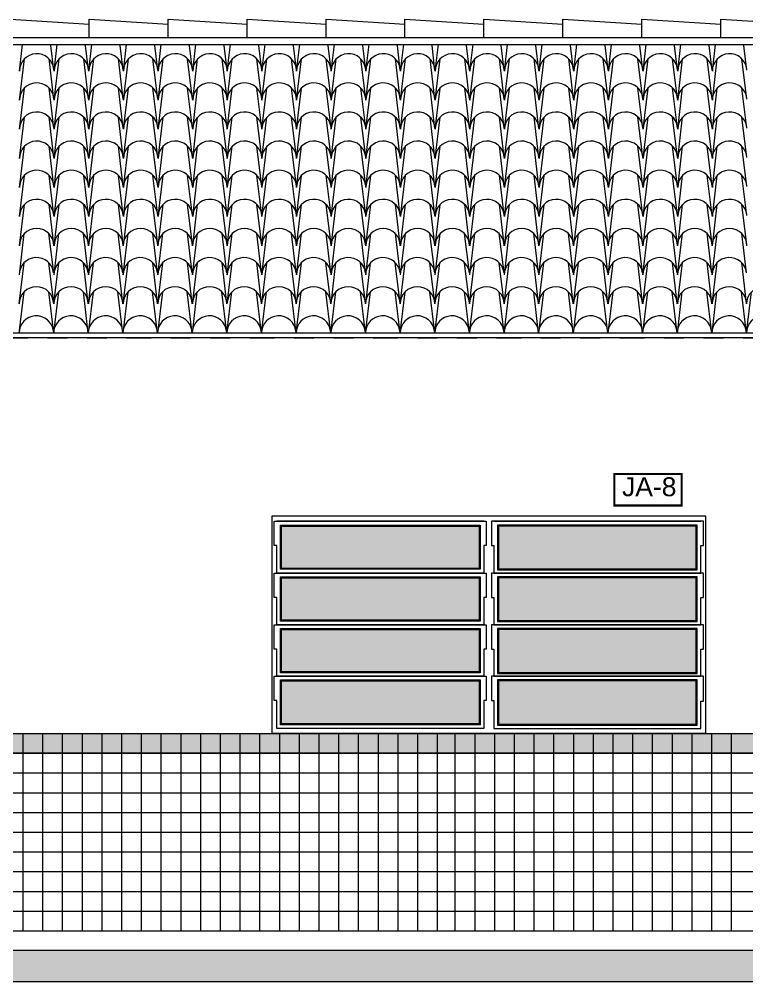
# Model space of a CAD drawing. Extents: x 183 to 373, y 23 to 105.
# Drawn here: x 220.307 to 223.994, y 56.922 to 61.8 of the extents above; entities that cross this region are included whole.
import ezdxf

# ---------------------------------------------------------------- set-up
doc = ezdxf.new("R2010")
doc.units = 0
doc.header["$LTSCALE"] = 0.005
doc.linetypes.add('C5', pattern=[60, 50, -5, 0, -5])
doc.linetypes.add('TRAÇO-2PTOS_P', pattern=[0.625, 0.25, -0.125, 0, -0.125, 0, -0.125])
for name, color, linetype in [('01', 1, 'CONTINUOUS'), ('0_HATCH', 1, 'CONTINUOUS'), ('252', 252, 'CONTINUOUS'), ('A-01', 1, 'CONTINUOUS'), ('A-CHAO_FACHADA', 8, 'CONTINUOUS'), ('A-COTAS', 1, 'CONTINUOUS'), ('A-HACH', 1, 'CONTINUOUS'), ('ARQ-EXO-1_100', 251, 'C5'), ('ARQ-SMB-1_100', 1, 'CONTINUOUS'), ('ARQ-TXT-1_075', 2, 'CONTINUOUS'), ('BL-AR-TELHA 2', 2, 'CONTINUOUS'), ('TELHA', 3, 'CONTINUOUS')]:
    doc.layers.add(name, color=color, linetype=linetype)
doc.styles.add('ESC-50-A20', font='arial.ttf', dxfattribs={"height": 0.1})

msp = doc.modelspace()

# ---------------------------------------------------------------- hatches: boundary and pattern name
at = {"layer": '0_HATCH'}
msp.add_hatch(color=160, dxfattribs=at).paths.add_polyline_path([(265.7723, 58.0804), (208.5873, 58.0804), (208.5873, 58.1804), (265.7723, 58.1804)])
at = {"layer": 'A-COTAS'}
h = msp.add_hatch(color=256, dxfattribs=at)
h.set_gradient(color1=(91, 91, 91), one_color=1, tint=1, name='INVHEMISPHERICAL')
h.paths.add_polyline_path([(221.6367, 59.2318), (221.6367, 59.0173), (222.6379, 59.0173), (222.6379, 59.2318)])
h.paths.add_polyline_path([(221.6367, 58.9693), (221.6367, 58.7548), (222.6379, 58.7548), (222.6379, 58.9693)])
h.paths.add_polyline_path([(221.6367, 58.7068), (221.6367, 58.4923), (222.6379, 58.4923), (222.6379, 58.7068)])
h.paths.add_polyline_path([(221.6367, 58.4468), (221.6367, 58.2298), (222.6379, 58.2298), (222.6379, 58.4468)])
h.paths.add_polyline_path([(223.7379, 59.015), (223.7379, 59.2318), (222.7367, 59.2318), (222.7367, 59.015)])
h.paths.add_polyline_path([(223.7379, 58.7525), (223.7379, 58.9693), (222.7367, 58.9693), (222.7367, 58.7525)])
h.paths.add_polyline_path([(223.7379, 58.49), (223.7379, 58.7068), (222.7367, 58.7068), (222.7367, 58.49)])
h.paths.add_polyline_path([(222.7367, 58.4468), (222.7367, 58.2275), (223.7379, 58.2275), (223.7379, 58.4468)])
at = {"layer": 'A-HACH'}
msp.add_hatch(color=254, dxfattribs=at).paths.add_polyline_path([(206.7463, 57.0804), (206.7463, 56.9223), (267.1707, 56.9223), (267.1707, 57.0804)])

# ---------------------------------------------------------------- linework, layer by layer
at = {"layer": '01', "color": 251}
msp.add_line((208.5873, 58.0804, -6.6453), (265.7723, 58.0804, -6.6453), dxfattribs=at)
at = {"layer": '252'}
for p, q in [((220.3273, 57.1804, 3.3226), (220.3273, 58.1804, 3.3226)), ((220.4273, 57.1804, 3.3226), (220.4273, 58.1804, 3.3226)), ((220.4273, 57.1804, 3.3226), (220.4273, 58.1804, 3.3226)), ((220.5273, 57.1804, 3.3226), (220.5273, 58.1804, 3.3226)), ((220.6273, 57.1804, 3.3226), (220.6273, 58.1804, 3.3226)), ((220.7273, 57.1804, 3.3226), (220.7273, 58.1804, 3.3226)), ((220.8273, 57.1804, 3.3226), (220.8273, 58.1804, 3.3226)), ((220.9273, 57.1804, 3.3226), (220.9273, 58.1804, 3.3226)), ((221.0273, 57.1804, 3.3226), (221.0273, 58.1804, 3.3226)), ((221.1273, 57.1804, 3.3226), (221.1273, 58.1804, 3.3226)), ((221.2273, 57.1804, 3.3226), (221.2273, 58.1804, 3.3226)), ((221.3273, 57.1804, 3.3226), (221.3273, 58.1804, 3.3226)), ((221.4273, 57.1804, 3.3226), (221.4273, 58.1804, 3.3226)), ((221.5273, 57.1804, 3.3226), (221.5273, 58.1804, 3.3226)), ((221.6273, 57.1804, 3.3226), (221.6273, 58.1804, 3.3226)), ((221.7273, 57.1804, 3.3226), (221.7273, 58.1804, 3.3226)), ((221.8273, 57.1804, 3.3226), (221.8273, 58.1804, 3.3226)), ((221.9273, 57.1804, 3.3226), (221.9273, 58.1804, 3.3226)), ((222.0273, 57.1804, 3.3226), (222.0273, 58.1804, 3.3226)), ((222.0273, 57.1804, 3.3226), (222.0273, 58.1804, 3.3226)), ((222.1273, 57.1804, 3.3226), (222.1273, 58.1804, 3.3226)), ((222.2273, 57.1804, 3.3226), (222.2273, 58.1804, 3.3226)), ((222.3273, 57.1804, 3.3226), (222.3273, 58.1804, 3.3226)), ((222.3273, 57.1804, 3.3226), (222.3273, 58.1804, 3.3226)), ((222.4273, 57.1804, 3.3226), (222.4273, 58.1804, 3.3226)), ((222.5173, 57.1804, 6.6453), (222.5173, 58.1804, 6.6453)), ((222.6173, 57.1804, 6.6453), (222.6173, 58.1804, 6.6453)), ((222.7173, 57.1804, 6.6453), (222.7173, 58.1804, 6.6453)), ((222.8173, 57.1804, 6.6453), (222.8173, 58.1804, 6.6453)), ((222.9173, 57.1804, 6.6453), (222.9173, 58.1804, 6.6453)), ((223.0173, 57.1804, 6.6453), (223.0173, 58.1804, 6.6453)), ((223.1173, 57.1804, 6.6453), (223.1173, 58.1804, 6.6453)), ((223.2173, 57.1804, 6.6453), (223.2173, 58.1804, 6.6453)), ((223.3173, 57.1804, 6.6453), (223.3173, 58.1804, 6.6453)), ((223.4173, 57.1804, 6.6453), (223.4173, 58.1804, 6.6453)), ((223.5173, 57.1804, 6.6453), (223.5173, 58.1804, 6.6453)), ((223.6173, 57.1804, 6.6453), (223.6173, 58.1804, 6.6453)), ((223.7173, 57.1804, 6.6453), (223.7173, 58.1804, 6.6453)), ((223.8173, 57.1804, 6.6453), (223.8173, 58.1804, 6.6453)), ((223.9173, 57.1804, 6.6453), (223.9173, 58.1804, 6.6453)), ((208.5873, 57.9804, 3.3226), (265.7723, 57.9804, -3.3226)), ((208.5873, 57.8804, 3.3226), (265.7723, 57.8804, -3.3226)), ((208.5873, 57.7804, 3.3226), (265.7723, 57.7804, -3.3226)), ((208.5873, 57.6804, 3.3226), (265.7723, 57.6804, -3.3226)), ((208.5873, 57.5804, 3.3226), (265.7723, 57.5804, -3.3226)), ((208.5873, 57.4804, 3.3226), (265.7723, 57.4804, -3.3226)), ((208.5873, 57.3804, 3.3226), (265.7723, 57.3804, -3.3226)), ((208.5873, 57.2804, 3.3226), (265.7723, 57.2804, -3.3226))]:
    msp.add_line(p, q, dxfattribs=at)
at = {"layer": '252', "linetype": 'Continuous', "elevation": 3.3226}
msp.add_lwpolyline([(265.7723, 58.0804), (208.5873, 58.0804), (208.5873, 58.1804), (265.7723, 58.1804)], close=True, dxfattribs=at)
at = {"layer": 'A-01', "color": 3}
for p, q in [((220.2623, 61.7999), (220.6623, 61.7753)), ((220.6623, 61.7078), (220.6623, 61.7999)), ((220.6623, 61.7999), (221.0622, 61.7753)), ((221.0622, 61.7999), (221.4622, 61.7753)), ((221.0622, 61.7078), (221.0622, 61.7999)), ((221.4622, 61.7078), (221.4622, 61.7999)), ((221.4622, 61.7999), (221.8622, 61.7753)), ((221.8622, 61.7078), (221.8622, 61.7999)), ((221.8622, 61.7999), (222.2622, 61.7753)), ((222.2622, 61.7078), (222.2622, 61.7999)), ((222.2622, 61.7999), (222.6622, 61.7753)), ((222.6622, 61.7999), (223.0622, 61.7753)), ((222.6622, 61.7078), (222.6622, 61.7999)), ((223.0622, 61.7078), (223.0622, 61.7999)), ((223.0622, 61.7999), (223.4622, 61.7753)), ((223.4622, 61.7078), (223.4622, 61.7999)), ((223.4622, 61.7999), (223.8622, 61.7753)), ((223.8622, 61.7078), (223.8622, 61.7999)), ((223.8622, 61.7999), (224.2622, 61.7753)), ((212.5123, 61.7078), (261.8473, 61.7078)), ((212.5123, 61.6717), (261.8473, 61.6717))]:
    msp.add_line(p, q, dxfattribs=at)
at = {"layer": 'A-01', "color": 5}
msp.add_line((207.9873, 57.1804), (266.3723, 57.1804), dxfattribs=at)
at = {"layer": 'A-01', "color": 8}
msp.add_line((267.1707, 56.9223), (206.7463, 56.9223), dxfattribs=at)
at = {"layer": 'A-CHAO_FACHADA', "color": 6}
msp.add_line((267.1707, 57.0804), (206.7463, 57.0804), dxfattribs=at)
at = {"layer": 'A-COTAS'}
for p, q in [((223.7873, 59.2812), (221.5873, 59.2812)), ((221.5873, 59.2812), (221.5873, 58.1812)), ((223.7873, 58.1812), (223.7873, 59.2812)), ((221.6, 59.2558), (222.6746, 59.2558)), ((221.6, 59.1323), (221.6, 59.2558)), ((222.6619, 59.2558), (221.6127, 59.2558)), ((221.6317, 59.2368), (222.6429, 59.2368)), ((221.6317, 59.0123), (221.6317, 59.2368)), ((221.6367, 59.2318), (222.6379, 59.2318)), ((221.6367, 59.0173), (221.6367, 59.2318)), ((222.6379, 59.2318), (222.6379, 59.0173)), ((222.6429, 59.2368), (222.6429, 59.0123)), ((222.6746, 59.2558), (222.6746, 59.1323)), ((223.7746, 59.2558), (222.7, 59.2558)), ((222.7, 59.2558), (222.7, 59.1323)), ((222.7127, 59.2558), (223.7619, 59.2558)), ((223.7429, 59.2368), (222.7317, 59.2368)), ((222.7317, 59.2368), (222.7317, 59.01)), ((223.7379, 59.2318), (222.7367, 59.2318)), ((222.7367, 59.2318), (222.7367, 59.015)), ((223.7379, 59.015), (223.7379, 59.2318)), ((223.7429, 59.01), (223.7429, 59.2368)), ((223.7746, 59.1325), (223.7746, 59.2558)), ((221.6127, 59.1323), (221.6, 59.1323)), ((221.6127, 58.9933), (221.6127, 59.1323)), ((222.6746, 59.1323), (222.6619, 59.1323)), ((222.6619, 59.1323), (222.6619, 58.9933)), ((222.7, 59.1323), (222.7127, 59.1323)), ((222.7127, 59.1323), (222.7127, 58.9933)), ((223.7619, 58.9933), (223.7619, 59.1325)), ((223.7619, 59.1325), (223.7746, 59.1325)), ((221.6, 58.9933), (222.6746, 58.9933)), ((221.6, 58.8698), (221.6, 58.9933)), ((222.6619, 58.9933), (221.6127, 58.9933)), ((222.6619, 58.9933), (221.6127, 58.9933)), ((222.6429, 59.0123), (221.6317, 59.0123)), ((221.6317, 58.9743), (222.6429, 58.9743)), ((221.6317, 58.7498), (221.6317, 58.9743)), ((222.6379, 59.0173), (221.6367, 59.0173)), ((222.6429, 58.9743), (222.6429, 58.7498)), ((222.6746, 58.9933), (222.6746, 58.8698)), ((223.7746, 58.9933), (222.7, 58.9933)), ((222.7, 58.9933), (222.7, 58.8698)), ((222.7127, 58.9933), (223.7619, 58.9933)), ((222.7127, 58.9933), (223.7619, 58.9933)), ((222.7317, 59.01), (223.7429, 59.01)), ((223.7429, 58.9743), (222.7317, 58.9743)), ((222.7317, 58.9743), (222.7317, 58.7475)), ((222.7367, 59.015), (223.7379, 59.015)), ((223.7429, 58.7475), (223.7429, 58.9743)), ((223.7746, 58.87), (223.7746, 58.9933)), ((221.6367, 58.9693), (222.6379, 58.9693)), ((221.6367, 58.7548), (221.6367, 58.9693)), ((222.6379, 58.9693), (222.6379, 58.7548)), ((223.7379, 58.9693), (222.7367, 58.9693)), ((222.7367, 58.9693), (222.7367, 58.7525)), ((223.7379, 58.7525), (223.7379, 58.9693)), ((221.6127, 58.8698), (221.6, 58.8698)), ((221.6127, 58.7308), (221.6127, 58.8698)), ((222.6746, 58.8698), (222.6619, 58.8698)), ((222.6619, 58.8698), (222.6619, 58.7308)), ((222.7, 58.8698), (222.7127, 58.8698)), ((222.7127, 58.8698), (222.7127, 58.7308)), ((223.7619, 58.7308), (223.7619, 58.87)), ((223.7619, 58.87), (223.7746, 58.87)), ((221.6, 58.7308), (222.6746, 58.7308)), ((221.6, 58.6073), (221.6, 58.7308)), ((222.6619, 58.7308), (221.6127, 58.7308)), ((222.6619, 58.7308), (221.6127, 58.7308)), ((222.6429, 58.7498), (221.6317, 58.7498)), ((222.6379, 58.7548), (221.6367, 58.7548)), ((222.6746, 58.7308), (222.6746, 58.6073)), ((223.7746, 58.7308), (222.7, 58.7308)), ((222.7, 58.7308), (222.7, 58.6073)), ((222.7127, 58.7308), (223.7619, 58.7308)), ((222.7127, 58.7308), (223.7619, 58.7308)), ((222.7317, 58.7475), (223.7429, 58.7475)), ((222.7367, 58.7525), (223.7379, 58.7525)), ((223.7746, 58.6075), (223.7746, 58.7308)), ((221.6317, 58.7118), (222.6429, 58.7118)), ((221.6317, 58.4873), (221.6317, 58.7118)), ((221.6367, 58.7068), (222.6379, 58.7068)), ((221.6367, 58.4923), (221.6367, 58.7068)), ((222.6379, 58.7068), (222.6379, 58.4923)), ((222.6429, 58.7118), (222.6429, 58.4873)), ((223.7429, 58.7118), (222.7317, 58.7118)), ((222.7317, 58.7118), (222.7317, 58.485)), ((223.7379, 58.7068), (222.7367, 58.7068)), ((222.7367, 58.7068), (222.7367, 58.49)), ((223.7379, 58.49), (223.7379, 58.7068)), ((223.7429, 58.485), (223.7429, 58.7118)), ((221.6127, 58.6073), (221.6, 58.6073)), ((221.6127, 58.4708), (221.6127, 58.6073)), ((222.6746, 58.6073), (222.6619, 58.6073)), ((222.6619, 58.6073), (222.6619, 58.4708)), ((222.7, 58.6073), (222.7127, 58.6073)), ((222.7127, 58.6073), (222.7127, 58.4708)), ((223.7619, 58.4708), (223.7619, 58.6075)), ((223.7619, 58.6075), (223.7746, 58.6075)), ((222.6429, 58.4873), (221.6317, 58.4873)), ((222.6379, 58.4923), (221.6367, 58.4923)), ((222.7317, 58.485), (223.7429, 58.485)), ((222.7367, 58.49), (223.7379, 58.49)), ((221.6, 58.4708), (222.6746, 58.4708)), ((221.6, 58.3473), (221.6, 58.4708)), ((222.6619, 58.4708), (221.6127, 58.4708)), ((222.6619, 58.4708), (221.6127, 58.4708)), ((221.6317, 58.4518), (222.6429, 58.4518)), ((221.6317, 58.2248), (221.6317, 58.4518)), ((221.6367, 58.4468), (222.6379, 58.4468)), ((221.6367, 58.2298), (221.6367, 58.4468)), ((222.6379, 58.4468), (222.6379, 58.2298)), ((222.6429, 58.4518), (222.6429, 58.2248)), ((222.6746, 58.4708), (222.6746, 58.3473)), ((223.7746, 58.4708), (222.7, 58.4708)), ((222.7, 58.4708), (222.7, 58.3473)), ((222.7127, 58.4708), (223.7619, 58.4708)), ((222.7127, 58.4708), (223.7619, 58.4708)), ((223.7429, 58.4518), (222.7317, 58.4518)), ((222.7317, 58.4518), (222.7317, 58.2225)), ((223.7379, 58.4468), (222.7367, 58.4468)), ((222.7367, 58.4468), (222.7367, 58.2275)), ((223.7379, 58.2275), (223.7379, 58.4468)), ((223.7429, 58.2225), (223.7429, 58.4518)), ((223.7746, 58.345), (223.7746, 58.4708)), ((221.6127, 58.3473), (221.6, 58.3473)), ((221.6127, 58.2058), (221.6127, 58.3473)), ((222.6746, 58.3473), (222.6619, 58.3473)), ((222.6619, 58.3473), (222.6619, 58.2058)), ((222.7, 58.3473), (222.7127, 58.3473)), ((222.7127, 58.3473), (222.7127, 58.2058)), ((223.7619, 58.2058), (223.7619, 58.345)), ((223.7619, 58.345), (223.7746, 58.345)), ((222.6619, 58.2058), (221.6127, 58.2058)), ((222.6429, 58.2248), (221.6317, 58.2248)), ((222.6379, 58.2298), (221.6367, 58.2298)), ((222.7127, 58.2058), (223.7619, 58.2058)), ((222.7317, 58.2225), (223.7429, 58.2225)), ((222.7367, 58.2275), (223.7379, 58.2275)), ((223.7873, 58.1812), (221.5873, 58.1812))]:
    msp.add_line(p, q, dxfattribs=at)
at = {"layer": 'ARQ-EXO-1_100', "color": 252, "linetype": 'TRAÇO-2PTOS_P', "ltscale": 100}
for p, q in [((205.8509, 60.1854), (267.1957, 60.1854)), ((205.8509, 57.1804), (267.1957, 57.1804))]:
    msp.add_line(p, q, dxfattribs=at)
at = {"layer": 'ARQ-SMB-1_100', "color": 252, "ltscale": 10, "const_width": 0.0107}
msp.add_lwpolyline([(223.3236, 59.3357), (223.6646, 59.3357), (223.6646, 59.4957), (223.3236, 59.4957)], close=True, dxfattribs=at)
at = {"layer": 'BL-AR-TELHA 2'}
for p, q in [((220.3086, 61.5376), (220.3247, 61.6717)), ((220.483, 61.5423), (220.4681, 61.6661)), ((220.4841, 61.5376), (220.5003, 61.6717)), ((220.6586, 61.5423), (220.6437, 61.6661)), ((220.6597, 61.5376), (220.6759, 61.6717)), ((220.8341, 61.5423), (220.8192, 61.6661)), ((220.8353, 61.5376), (220.8514, 61.6717)), ((221.0097, 61.5423), (220.9948, 61.6661)), ((221.0109, 61.5376), (221.027, 61.6717)), ((221.1853, 61.5423), (221.1704, 61.6661)), ((221.1864, 61.5376), (221.2026, 61.6717)), ((221.3609, 61.5423), (221.3459, 61.6661)), ((221.362, 61.5376), (221.3781, 61.6717)), ((221.5364, 61.5423), (221.5215, 61.6661)), ((221.5376, 61.5376), (221.5537, 61.6717)), ((221.712, 61.5423), (221.6971, 61.6661)), ((221.7131, 61.5376), (221.7293, 61.6717)), ((221.8876, 61.5423), (221.8727, 61.6661)), ((221.8887, 61.5376), (221.9048, 61.6717)), ((222.0631, 61.5423), (222.0482, 61.6661)), ((222.0643, 61.5376), (222.0804, 61.6717)), ((222.2387, 61.5423), (222.2238, 61.6661)), ((222.2398, 61.5376), (222.256, 61.6717)), ((222.4143, 61.5423), (222.3994, 61.6661)), ((222.4154, 61.5376), (222.4316, 61.6717)), ((222.5898, 61.5423), (222.5749, 61.6661)), ((222.591, 61.5376), (222.6071, 61.6717)), ((222.7654, 61.5423), (222.7505, 61.6661)), ((222.7665, 61.5376), (222.7827, 61.6717)), ((222.941, 61.5423), (222.9261, 61.6661)), ((222.9421, 61.5376), (222.9583, 61.6717)), ((223.1165, 61.5423), (223.1016, 61.6661)), ((223.1177, 61.5376), (223.1338, 61.6717)), ((223.2921, 61.5423), (223.2772, 61.6661)), ((223.2933, 61.5376), (223.3094, 61.6717)), ((223.4677, 61.5423), (223.4528, 61.6661)), ((223.4688, 61.5376), (223.485, 61.6717)), ((223.6433, 61.5423), (223.6284, 61.6661)), ((223.6444, 61.5376), (223.6605, 61.6717)), ((223.8188, 61.5423), (223.8039, 61.6661)), ((223.82, 61.5376), (223.8361, 61.6717)), ((223.9944, 61.5423), (223.9795, 61.6661)), ((220.3086, 61.39), (220.3337, 61.599)), ((220.483, 61.3948), (220.4584, 61.599)), ((220.4841, 61.39), (220.5093, 61.599)), ((220.6586, 61.3948), (220.634, 61.599)), ((220.6597, 61.39), (220.6849, 61.599)), ((220.8341, 61.3948), (220.8096, 61.599)), ((220.8353, 61.39), (220.8604, 61.599)), ((221.0097, 61.3948), (220.9851, 61.599)), ((221.0109, 61.39), (221.036, 61.599)), ((221.1853, 61.3948), (221.1607, 61.599)), ((221.1864, 61.39), (221.2116, 61.599)), ((221.3609, 61.3948), (221.3363, 61.599)), ((221.362, 61.39), (221.3871, 61.599)), ((221.5364, 61.3948), (221.5118, 61.599)), ((221.5376, 61.39), (221.5627, 61.599)), ((221.712, 61.3948), (221.6874, 61.599)), ((221.7131, 61.39), (221.7383, 61.599)), ((221.8876, 61.3948), (221.863, 61.599)), ((221.8887, 61.39), (221.9139, 61.599)), ((222.0631, 61.3948), (222.0385, 61.599)), ((222.0643, 61.39), (222.0894, 61.599)), ((222.2387, 61.3948), (222.2141, 61.599)), ((222.2398, 61.39), (222.265, 61.599)), ((222.4143, 61.3948), (222.3897, 61.599)), ((222.4154, 61.39), (222.4406, 61.599)), ((222.5898, 61.3948), (222.5653, 61.599)), ((222.591, 61.39), (222.6161, 61.599)), ((222.7654, 61.3948), (222.7408, 61.599)), ((222.7665, 61.39), (222.7917, 61.599)), ((222.941, 61.3948), (222.9164, 61.599)), ((222.9421, 61.39), (222.9673, 61.599)), ((223.1165, 61.3948), (223.092, 61.599)), ((223.1177, 61.39), (223.1428, 61.599)), ((223.2921, 61.3948), (223.2675, 61.599)), ((223.2933, 61.39), (223.3184, 61.599)), ((223.4677, 61.3948), (223.4431, 61.599)), ((223.4688, 61.39), (223.494, 61.599)), ((223.6433, 61.3948), (223.6187, 61.599)), ((223.6444, 61.39), (223.6695, 61.599)), ((223.8188, 61.3948), (223.7942, 61.599)), ((223.82, 61.39), (223.8451, 61.599)), ((223.9944, 61.3948), (223.9698, 61.599)), ((220.3086, 61.2425), (220.3337, 61.4514)), ((220.483, 61.2472), (220.4584, 61.4514)), ((220.4841, 61.2425), (220.5093, 61.4514)), ((220.6586, 61.2472), (220.634, 61.4514)), ((220.6597, 61.2425), (220.6849, 61.4514)), ((220.8341, 61.2472), (220.8096, 61.4514)), ((220.8353, 61.2425), (220.8604, 61.4514)), ((221.0097, 61.2472), (220.9851, 61.4514)), ((221.0109, 61.2425), (221.036, 61.4514)), ((221.1853, 61.2472), (221.1607, 61.4514)), ((221.1864, 61.2425), (221.2116, 61.4514)), ((221.3609, 61.2472), (221.3363, 61.4514)), ((221.362, 61.2425), (221.3871, 61.4514)), ((221.5364, 61.2472), (221.5118, 61.4514)), ((221.5376, 61.2425), (221.5627, 61.4514)), ((221.712, 61.2472), (221.6874, 61.4514)), ((221.7131, 61.2425), (221.7383, 61.4514)), ((221.8876, 61.2472), (221.863, 61.4514)), ((221.8887, 61.2425), (221.9139, 61.4514)), ((222.0631, 61.2472), (222.0385, 61.4514)), ((222.0643, 61.2425), (222.0894, 61.4514)), ((222.2387, 61.2472), (222.2141, 61.4514)), ((222.2398, 61.2425), (222.265, 61.4514)), ((222.4143, 61.2472), (222.3897, 61.4514)), ((222.4154, 61.2425), (222.4406, 61.4514)), ((222.5898, 61.2472), (222.5653, 61.4514)), ((222.591, 61.2425), (222.6161, 61.4514)), ((222.7654, 61.2472), (222.7408, 61.4514)), ((222.7665, 61.2425), (222.7917, 61.4514)), ((222.941, 61.2472), (222.9164, 61.4514)), ((222.9421, 61.2425), (222.9673, 61.4514)), ((223.1165, 61.2472), (223.092, 61.4514)), ((223.1177, 61.2425), (223.1428, 61.4514)), ((223.2921, 61.2472), (223.2675, 61.4514)), ((223.2933, 61.2425), (223.3184, 61.4514)), ((223.4677, 61.2472), (223.4431, 61.4514)), ((223.4688, 61.2425), (223.494, 61.4514)), ((223.6433, 61.2472), (223.6187, 61.4514)), ((223.6444, 61.2425), (223.6695, 61.4514)), ((223.8188, 61.2472), (223.7942, 61.4514)), ((223.82, 61.2425), (223.8451, 61.4514)), ((223.9944, 61.2472), (223.9698, 61.4514)), ((220.3086, 61.0949), (220.3337, 61.3039)), ((220.483, 61.0997), (220.4584, 61.3039)), ((220.4841, 61.0949), (220.5093, 61.3039)), ((220.6586, 61.0997), (220.634, 61.3039)), ((220.6597, 61.0949), (220.6849, 61.3039)), ((220.8341, 61.0997), (220.8096, 61.3039)), ((220.8353, 61.0949), (220.8604, 61.3039)), ((221.0097, 61.0997), (220.9851, 61.3039)), ((221.0109, 61.0949), (221.036, 61.3039)), ((221.1853, 61.0997), (221.1607, 61.3039)), ((221.1864, 61.0949), (221.2116, 61.3039)), ((221.3609, 61.0997), (221.3363, 61.3039)), ((221.362, 61.0949), (221.3871, 61.3039)), ((221.5364, 61.0997), (221.5118, 61.3039)), ((221.5376, 61.0949), (221.5627, 61.3039)), ((221.712, 61.0997), (221.6874, 61.3039)), ((221.7131, 61.0949), (221.7383, 61.3039)), ((221.8876, 61.0997), (221.863, 61.3039)), ((221.8887, 61.0949), (221.9139, 61.3039)), ((222.0631, 61.0997), (222.0385, 61.3039)), ((222.0643, 61.0949), (222.0894, 61.3039)), ((222.2387, 61.0997), (222.2141, 61.3039)), ((222.2398, 61.0949), (222.265, 61.3039)), ((222.4143, 61.0997), (222.3897, 61.3039)), ((222.4154, 61.0949), (222.4406, 61.3039)), ((222.5898, 61.0997), (222.5653, 61.3039)), ((222.591, 61.0949), (222.6161, 61.3039)), ((222.7654, 61.0997), (222.7408, 61.3039)), ((222.7665, 61.0949), (222.7917, 61.3039)), ((222.941, 61.0997), (222.9164, 61.3039)), ((222.9421, 61.0949), (222.9673, 61.3039)), ((223.1165, 61.0997), (223.092, 61.3039)), ((223.1177, 61.0949), (223.1428, 61.3039)), ((223.2921, 61.0997), (223.2675, 61.3039)), ((223.2933, 61.0949), (223.3184, 61.3039)), ((223.4677, 61.0997), (223.4431, 61.3039)), ((223.4688, 61.0949), (223.494, 61.3039)), ((223.6433, 61.0997), (223.6187, 61.3039)), ((223.6444, 61.0949), (223.6695, 61.3039)), ((223.8188, 61.0997), (223.7942, 61.3039)), ((223.82, 61.0949), (223.8451, 61.3039)), ((223.9944, 61.0997), (223.9698, 61.3039)), ((220.3086, 60.9474), (220.3337, 61.1563)), ((220.483, 60.9521), (220.4584, 61.1563)), ((220.4841, 60.9474), (220.5093, 61.1563)), ((220.6586, 60.9521), (220.634, 61.1563)), ((220.6597, 60.9474), (220.6849, 61.1563)), ((220.8341, 60.9521), (220.8096, 61.1563)), ((220.8353, 60.9474), (220.8604, 61.1563)), ((221.0097, 60.9521), (220.9851, 61.1563)), ((221.0109, 60.9474), (221.036, 61.1563)), ((221.1853, 60.9521), (221.1607, 61.1563)), ((221.1864, 60.9474), (221.2116, 61.1563)), ((221.3609, 60.9521), (221.3363, 61.1563)), ((221.362, 60.9474), (221.3871, 61.1563)), ((221.5364, 60.9521), (221.5118, 61.1563)), ((221.5376, 60.9474), (221.5627, 61.1563)), ((221.712, 60.9521), (221.6874, 61.1563)), ((221.7131, 60.9474), (221.7383, 61.1563)), ((221.8876, 60.9521), (221.863, 61.1563)), ((221.8887, 60.9474), (221.9139, 61.1563)), ((222.0631, 60.9521), (222.0385, 61.1563)), ((222.0643, 60.9474), (222.0894, 61.1563)), ((222.2387, 60.9521), (222.2141, 61.1563)), ((222.2398, 60.9474), (222.265, 61.1563)), ((222.4143, 60.9521), (222.3897, 61.1563)), ((222.4154, 60.9474), (222.4406, 61.1563)), ((222.5898, 60.9521), (222.5653, 61.1563)), ((222.591, 60.9474), (222.6161, 61.1563)), ((222.7654, 60.9521), (222.7408, 61.1563)), ((222.7665, 60.9474), (222.7917, 61.1563)), ((222.941, 60.9521), (222.9164, 61.1563)), ((222.9421, 60.9474), (222.9673, 61.1563)), ((223.1165, 60.9521), (223.092, 61.1563)), ((223.1177, 60.9474), (223.1428, 61.1563)), ((223.2921, 60.9521), (223.2675, 61.1563)), ((223.2933, 60.9474), (223.3184, 61.1563)), ((223.4677, 60.9521), (223.4431, 61.1563)), ((223.4688, 60.9474), (223.494, 61.1563)), ((223.6433, 60.9521), (223.6187, 61.1563)), ((223.6444, 60.9474), (223.6695, 61.1563)), ((223.8188, 60.9521), (223.7942, 61.1563)), ((223.82, 60.9474), (223.8451, 61.1563)), ((223.9944, 60.9521), (223.9698, 61.1563)), ((220.3086, 60.7998), (220.3337, 61.0088)), ((220.483, 60.8046), (220.4584, 61.0088)), ((220.4841, 60.7998), (220.5093, 61.0088)), ((220.6586, 60.8046), (220.634, 61.0088)), ((220.6597, 60.7998), (220.6849, 61.0088)), ((220.8341, 60.8046), (220.8096, 61.0088)), ((220.8353, 60.7998), (220.8604, 61.0088)), ((221.0097, 60.8046), (220.9851, 61.0088)), ((221.0109, 60.7998), (221.036, 61.0088)), ((221.1853, 60.8046), (221.1607, 61.0088)), ((221.1864, 60.7998), (221.2116, 61.0088)), ((221.3609, 60.8046), (221.3363, 61.0088)), ((221.362, 60.7998), (221.3871, 61.0088)), ((221.5364, 60.8046), (221.5118, 61.0088)), ((221.5376, 60.7998), (221.5627, 61.0088)), ((221.712, 60.8046), (221.6874, 61.0088)), ((221.7131, 60.7998), (221.7383, 61.0088)), ((221.8876, 60.8046), (221.863, 61.0088)), ((221.8887, 60.7998), (221.9139, 61.0088)), ((222.0631, 60.8046), (222.0385, 61.0088)), ((222.0643, 60.7998), (222.0894, 61.0088)), ((222.2387, 60.8046), (222.2141, 61.0088)), ((222.2398, 60.7998), (222.265, 61.0088)), ((222.4143, 60.8046), (222.3897, 61.0088)), ((222.4154, 60.7998), (222.4406, 61.0088)), ((222.5898, 60.8046), (222.5653, 61.0088)), ((222.591, 60.7998), (222.6161, 61.0088)), ((222.7654, 60.8046), (222.7408, 61.0088)), ((222.7665, 60.7998), (222.7917, 61.0088)), ((222.941, 60.8046), (222.9164, 61.0088)), ((222.9421, 60.7998), (222.9673, 61.0088)), ((223.1165, 60.8046), (223.092, 61.0088)), ((223.1177, 60.7998), (223.1428, 61.0088)), ((223.2921, 60.8046), (223.2675, 61.0088)), ((223.2933, 60.7998), (223.3184, 61.0088)), ((223.4677, 60.8046), (223.4431, 61.0088)), ((223.4688, 60.7998), (223.494, 61.0088)), ((223.6433, 60.8046), (223.6187, 61.0088)), ((223.6444, 60.7998), (223.6695, 61.0088)), ((223.8188, 60.8046), (223.7942, 61.0088)), ((223.82, 60.7998), (223.8451, 61.0088)), ((223.9944, 60.8046), (223.9698, 61.0088)), ((220.3086, 60.6523), (220.3337, 60.8612)), ((220.483, 60.657), (220.4584, 60.8612)), ((220.4841, 60.6523), (220.5093, 60.8612)), ((220.6586, 60.657), (220.634, 60.8612)), ((220.6597, 60.6523), (220.6849, 60.8612)), ((220.8341, 60.657), (220.8096, 60.8612)), ((220.8353, 60.6523), (220.8604, 60.8612)), ((221.0097, 60.657), (220.9851, 60.8612)), ((221.0109, 60.6523), (221.036, 60.8612)), ((221.1853, 60.657), (221.1607, 60.8612)), ((221.1864, 60.6523), (221.2116, 60.8612)), ((221.3609, 60.657), (221.3363, 60.8612)), ((221.362, 60.6523), (221.3871, 60.8612)), ((221.5364, 60.657), (221.5118, 60.8612)), ((221.5376, 60.6523), (221.5627, 60.8612)), ((221.712, 60.657), (221.6874, 60.8612)), ((221.7131, 60.6523), (221.7383, 60.8612)), ((221.8876, 60.657), (221.863, 60.8612)), ((221.8887, 60.6523), (221.9139, 60.8612)), ((222.0631, 60.657), (222.0385, 60.8612)), ((222.0643, 60.6523), (222.0894, 60.8612)), ((222.2387, 60.657), (222.2141, 60.8612)), ((222.2398, 60.6523), (222.265, 60.8612)), ((222.4143, 60.657), (222.3897, 60.8612)), ((222.4154, 60.6523), (222.4406, 60.8612)), ((222.5898, 60.657), (222.5653, 60.8612)), ((222.591, 60.6523), (222.6161, 60.8612)), ((222.7654, 60.657), (222.7408, 60.8612)), ((222.7665, 60.6523), (222.7917, 60.8612)), ((222.941, 60.657), (222.9164, 60.8612)), ((222.9421, 60.6523), (222.9673, 60.8612)), ((223.1165, 60.657), (223.092, 60.8612)), ((223.1177, 60.6523), (223.1428, 60.8612)), ((223.2921, 60.657), (223.2675, 60.8612)), ((223.2933, 60.6523), (223.3184, 60.8612)), ((223.4677, 60.657), (223.4431, 60.8612)), ((223.4688, 60.6523), (223.494, 60.8612)), ((223.6433, 60.657), (223.6187, 60.8612)), ((223.6444, 60.6523), (223.6695, 60.8612)), ((223.8188, 60.657), (223.7942, 60.8612)), ((223.82, 60.6523), (223.8451, 60.8612)), ((223.9944, 60.657), (223.9698, 60.8612)), ((220.308, 60.5047), (220.3332, 60.7137)), ((220.4819, 60.5142), (220.4579, 60.7137)), ((220.4836, 60.5047), (220.5087, 60.7137)), ((220.6574, 60.5142), (220.6334, 60.7137)), ((220.6591, 60.5047), (220.6843, 60.7137)), ((220.833, 60.5142), (220.809, 60.7137)), ((220.8347, 60.5047), (220.8599, 60.7137)), ((221.0086, 60.5142), (220.9846, 60.7137)), ((221.0103, 60.5047), (221.0354, 60.7137)), ((221.1841, 60.5142), (221.1601, 60.7137)), ((221.1859, 60.5047), (221.211, 60.7137)), ((221.3597, 60.5142), (221.3357, 60.7137)), ((221.3614, 60.5047), (221.3866, 60.7137)), ((221.5353, 60.5142), (221.5113, 60.7137)), ((221.537, 60.5047), (221.5621, 60.7137)), ((221.7109, 60.5142), (221.6868, 60.7137)), ((221.7126, 60.5047), (221.7377, 60.7137)), ((221.8864, 60.5142), (221.8624, 60.7137)), ((221.8881, 60.5047), (221.9133, 60.7137)), ((222.062, 60.5142), (222.038, 60.7137)), ((222.0637, 60.5047), (222.0889, 60.7137)), ((222.2376, 60.5142), (222.2135, 60.7137)), ((222.2393, 60.5047), (222.2644, 60.7137)), ((222.4131, 60.5142), (222.3891, 60.7137)), ((222.4148, 60.5047), (222.44, 60.7137)), ((222.5887, 60.5142), (222.5647, 60.7137)), ((222.5904, 60.5047), (222.6156, 60.7137)), ((222.7643, 60.5142), (222.7403, 60.7137)), ((222.766, 60.5047), (222.7911, 60.7137)), ((222.9398, 60.5142), (222.9158, 60.7137)), ((222.9415, 60.5047), (222.9667, 60.7137)), ((223.1154, 60.5142), (223.0914, 60.7137)), ((223.1171, 60.5047), (223.1423, 60.7137)), ((223.291, 60.5142), (223.267, 60.7137)), ((223.2927, 60.5047), (223.3178, 60.7137)), ((223.4665, 60.5142), (223.4425, 60.7137)), ((223.4683, 60.5047), (223.4934, 60.7137)), ((223.6421, 60.5142), (223.6181, 60.7137)), ((223.6438, 60.5047), (223.669, 60.7137)), ((223.8177, 60.5142), (223.7937, 60.7137)), ((223.8194, 60.5047), (223.8445, 60.7137)), ((223.9933, 60.5142), (223.9692, 60.7137)), ((220.3074, 60.3572), (220.3326, 60.5661)), ((220.4819, 60.3619), (220.4573, 60.5661)), ((220.483, 60.3572), (220.5082, 60.5661)), ((220.6574, 60.3619), (220.6329, 60.5661)), ((220.6586, 60.3572), (220.6837, 60.5661)), ((220.833, 60.3619), (220.8084, 60.5661)), ((220.8341, 60.3572), (220.8593, 60.5661)), ((221.0086, 60.3619), (220.984, 60.5661)), ((221.0097, 60.3572), (221.0349, 60.5661)), ((221.1841, 60.3619), (221.1596, 60.5661)), ((221.1853, 60.3572), (221.2104, 60.5661)), ((221.3597, 60.3619), (221.3351, 60.5661)), ((221.3609, 60.3572), (221.386, 60.5661)), ((221.5353, 60.3619), (221.5107, 60.5661)), ((221.5364, 60.3572), (221.5616, 60.5661)), ((221.7109, 60.3619), (221.6863, 60.5661)), ((221.712, 60.3572), (221.7371, 60.5661)), ((221.8864, 60.3619), (221.8618, 60.5661)), ((221.8876, 60.3572), (221.9127, 60.5661)), ((222.062, 60.3619), (222.0374, 60.5661)), ((222.0631, 60.3572), (222.0883, 60.5661)), ((222.2376, 60.3619), (222.213, 60.5661)), ((222.2387, 60.3572), (222.2639, 60.5661)), ((222.4131, 60.3619), (222.3885, 60.5661)), ((222.4143, 60.3572), (222.4394, 60.5661)), ((222.5887, 60.3619), (222.5641, 60.5661)), ((222.5898, 60.3572), (222.615, 60.5661)), ((222.7643, 60.3619), (222.7397, 60.5661)), ((222.7654, 60.3572), (222.7906, 60.5661)), ((222.9398, 60.3619), (222.9153, 60.5661)), ((222.941, 60.3572), (222.9661, 60.5661)), ((223.1154, 60.3619), (223.0908, 60.5661)), ((223.1165, 60.3572), (223.1417, 60.5661)), ((223.291, 60.3619), (223.2664, 60.5661)), ((223.2921, 60.3572), (223.3173, 60.5661)), ((223.4665, 60.3619), (223.442, 60.5661)), ((223.4677, 60.3572), (223.4928, 60.5661)), ((223.6421, 60.3619), (223.6175, 60.5661)), ((223.6433, 60.3572), (223.6684, 60.5661)), ((223.8177, 60.3619), (223.7931, 60.5661)), ((223.8188, 60.3572), (223.844, 60.5661)), ((223.9933, 60.3619), (223.9687, 60.5661)), ((220.3069, 60.2096), (220.332, 60.4186)), ((220.4819, 60.2096), (220.4567, 60.4186)), ((220.4824, 60.2096), (220.5076, 60.4186)), ((220.6574, 60.2096), (220.6323, 60.4186)), ((220.658, 60.2096), (220.6832, 60.4186)), ((220.833, 60.2096), (220.8079, 60.4186)), ((220.8336, 60.2096), (220.8587, 60.4186)), ((221.0086, 60.2096), (220.9834, 60.4186)), ((221.0091, 60.2096), (221.0343, 60.4186)), ((221.1841, 60.2096), (221.159, 60.4186)), ((221.1847, 60.2096), (221.2099, 60.4186)), ((221.3597, 60.2096), (221.3346, 60.4186)), ((221.3603, 60.2096), (221.3854, 60.4186)), ((221.5353, 60.2096), (221.5101, 60.4186)), ((221.5359, 60.2096), (221.561, 60.4186)), ((221.7109, 60.2096), (221.6857, 60.4186)), ((221.7114, 60.2096), (221.7366, 60.4186)), ((221.8864, 60.2096), (221.8613, 60.4186)), ((221.887, 60.2096), (221.9121, 60.4186)), ((222.062, 60.2096), (222.0368, 60.4186)), ((222.0626, 60.2096), (222.0877, 60.4186)), ((222.2376, 60.2096), (222.2124, 60.4186)), ((222.2381, 60.2096), (222.2633, 60.4186)), ((222.4131, 60.2096), (222.388, 60.4186)), ((222.4137, 60.2096), (222.4389, 60.4186)), ((222.5887, 60.2096), (222.5635, 60.4186)), ((222.5893, 60.2096), (222.6144, 60.4186)), ((222.7643, 60.2096), (222.7391, 60.4186)), ((222.7648, 60.2096), (222.79, 60.4186)), ((222.9398, 60.2096), (222.9147, 60.4186)), ((222.9404, 60.2096), (222.9656, 60.4186)), ((223.1154, 60.2096), (223.0903, 60.4186)), ((223.116, 60.2096), (223.1411, 60.4186)), ((223.291, 60.2096), (223.2658, 60.4186)), ((223.2915, 60.2096), (223.3167, 60.4186)), ((223.4665, 60.2096), (223.4414, 60.4186)), ((223.4671, 60.2096), (223.4923, 60.4186)), ((223.6421, 60.2096), (223.617, 60.4186)), ((223.6427, 60.2096), (223.6678, 60.4186)), ((223.8177, 60.2096), (223.7925, 60.4186)), ((223.8183, 60.2096), (223.8434, 60.4186)), ((223.9933, 60.2096), (223.9681, 60.4186)), ((223.9938, 60.2096), (224.019, 60.4186))]:
    msp.add_line(p, q, dxfattribs=at)
for centre, start in [((220.3961, 61.5376), 6.5419), ((220.5716, 61.5376), 6.5419), ((220.7472, 61.5376), 6.5419), ((220.9228, 61.5376), 6.5419), ((221.0984, 61.5376), 6.5419), ((221.2739, 61.5376), 6.5419), ((221.4495, 61.5376), 6.5419), ((221.6251, 61.5376), 6.5419), ((221.8006, 61.5376), 6.5419), ((221.9762, 61.5376), 6.5419), ((222.1518, 61.5376), 6.5419), ((222.3273, 61.5376), 6.5419), ((222.5029, 61.5376), 6.5419), ((222.6785, 61.5376), 6.5419), ((222.854, 61.5376), 6.5419), ((223.0296, 61.5376), 6.5419), ((223.2052, 61.5376), 6.5419), ((223.3808, 61.5376), 6.5419), ((223.5563, 61.5376), 6.5419), ((223.7319, 61.5376), 6.5419), ((223.9075, 61.5376), 6.5419), ((220.3961, 61.39), 6.5419), ((220.5716, 61.39), 6.5419), ((220.7472, 61.39), 6.5419), ((220.9228, 61.39), 6.5419), ((221.0984, 61.39), 6.5419), ((221.2739, 61.39), 6.5419), ((221.4495, 61.39), 6.5419), ((221.6251, 61.39), 6.5419), ((221.8006, 61.39), 6.5419), ((221.9762, 61.39), 6.5419), ((222.1518, 61.39), 6.5419), ((222.3273, 61.39), 6.5419), ((222.5029, 61.39), 6.5419), ((222.6785, 61.39), 6.5419), ((222.854, 61.39), 6.5419), ((223.0296, 61.39), 6.5419), ((223.2052, 61.39), 6.5419), ((223.3808, 61.39), 6.5419), ((223.5563, 61.39), 6.5419), ((223.7319, 61.39), 6.5419), ((223.9075, 61.39), 6.5419), ((220.3961, 61.2425), 6.5419), ((220.5716, 61.2425), 6.5419), ((220.7472, 61.2425), 6.5419), ((220.9228, 61.2425), 6.5419), ((221.0984, 61.2425), 6.5419), ((221.2739, 61.2425), 6.5419), ((221.4495, 61.2425), 6.5419), ((221.6251, 61.2425), 6.5419), ((221.8006, 61.2425), 6.5419), ((221.9762, 61.2425), 6.5419), ((222.1518, 61.2425), 6.5419), ((222.3273, 61.2425), 6.5419), ((222.5029, 61.2425), 6.5419), ((222.6785, 61.2425), 6.5419), ((222.854, 61.2425), 6.5419), ((223.0296, 61.2425), 6.5419), ((223.2052, 61.2425), 6.5419), ((223.3808, 61.2425), 6.5419), ((223.5563, 61.2425), 6.5419), ((223.7319, 61.2425), 6.5419), ((223.9075, 61.2425), 6.5419), ((220.3961, 61.0949), 6.5419), ((220.5716, 61.0949), 6.5419), ((220.7472, 61.0949), 6.5419), ((220.9228, 61.0949), 6.5419), ((221.0984, 61.0949), 6.5419), ((221.2739, 61.0949), 6.5419), ((221.4495, 61.0949), 6.5419), ((221.6251, 61.0949), 6.5419), ((221.8006, 61.0949), 6.5419), ((221.9762, 61.0949), 6.5419), ((222.1518, 61.0949), 6.5419), ((222.3273, 61.0949), 6.5419), ((222.5029, 61.0949), 6.5419), ((222.6785, 61.0949), 6.5419), ((222.854, 61.0949), 6.5419), ((223.0296, 61.0949), 6.5419), ((223.2052, 61.0949), 6.5419), ((223.3808, 61.0949), 6.5419), ((223.5563, 61.0949), 6.5419), ((223.7319, 61.0949), 6.5419), ((223.9075, 61.0949), 6.5419), ((220.3961, 60.9474), 6.5419), ((220.5716, 60.9474), 6.5419), ((220.7472, 60.9474), 6.5419), ((220.9228, 60.9474), 6.5419), ((221.0984, 60.9474), 6.5419), ((221.2739, 60.9474), 6.5419), ((221.4495, 60.9474), 6.5419), ((221.6251, 60.9474), 6.5419), ((221.8006, 60.9474), 6.5419), ((221.9762, 60.9474), 6.5419), ((222.1518, 60.9474), 6.5419), ((222.3273, 60.9474), 6.5419), ((222.5029, 60.9474), 6.5419), ((222.6785, 60.9474), 6.5419), ((222.854, 60.9474), 6.5419), ((223.0296, 60.9474), 6.5419), ((223.2052, 60.9474), 6.5419), ((223.3808, 60.9474), 6.5419), ((223.5563, 60.9474), 6.5419), ((223.7319, 60.9474), 6.5419), ((223.9075, 60.9474), 6.5419), ((220.3961, 60.7998), 6.5419), ((220.5716, 60.7998), 6.5419), ((220.7472, 60.7998), 6.5419), ((220.9228, 60.7998), 6.5419), ((221.0984, 60.7998), 6.5419), ((221.2739, 60.7998), 6.5419), ((221.4495, 60.7998), 6.5419), ((221.6251, 60.7998), 6.5419), ((221.8006, 60.7998), 6.5419), ((221.9762, 60.7998), 6.5419), ((222.1518, 60.7998), 6.5419), ((222.3273, 60.7998), 6.5419), ((222.5029, 60.7998), 6.5419), ((222.6785, 60.7998), 6.5419), ((222.854, 60.7998), 6.5419), ((223.0296, 60.7998), 6.5419), ((223.2052, 60.7998), 6.5419), ((223.3808, 60.7998), 6.5419), ((223.5563, 60.7998), 6.5419), ((223.7319, 60.7998), 6.5419), ((223.9075, 60.7998), 6.5419), ((220.3955, 60.6523), 0), ((220.5711, 60.6523), 0), ((220.7466, 60.6523), 0), ((220.9222, 60.6523), 0), ((221.0978, 60.6523), 0), ((221.2734, 60.6523), 0), ((221.4489, 60.6523), 0), ((221.6245, 60.6523), 0), ((221.8001, 60.6523), 0), ((221.9756, 60.6523), 0), ((222.1512, 60.6523), 0), ((222.3268, 60.6523), 0), ((222.5023, 60.6523), 0), ((222.6779, 60.6523), 0), ((222.8535, 60.6523), 0), ((223.029, 60.6523), 0), ((223.2046, 60.6523), 0), ((223.3802, 60.6523), 0), ((223.5558, 60.6523), 0), ((223.7313, 60.6523), 0), ((223.9069, 60.6523), 0), ((220.3949, 60.5047), 6.5419), ((220.5705, 60.5047), 6.5419), ((220.7461, 60.5047), 6.5419), ((220.9216, 60.5047), 6.5419), ((221.0972, 60.5047), 6.5419), ((221.2728, 60.5047), 6.5419), ((221.4484, 60.5047), 6.5419), ((221.6239, 60.5047), 6.5419), ((221.7995, 60.5047), 6.5419), ((221.9751, 60.5047), 6.5419), ((222.1506, 60.5047), 6.5419), ((222.3262, 60.5047), 6.5419), ((222.5018, 60.5047), 6.5419), ((222.6773, 60.5047), 6.5419), ((222.8529, 60.5047), 6.5419), ((223.0285, 60.5047), 6.5419), ((223.204, 60.5047), 6.5419), ((223.3796, 60.5047), 6.5419), ((223.5552, 60.5047), 6.5419), ((223.7308, 60.5047), 6.5419), ((223.9063, 60.5047), 6.5419), ((220.3944, 60.3572), 0), ((220.5699, 60.3572), 0), ((220.7455, 60.3572), 0), ((220.9211, 60.3572), 0), ((221.0966, 60.3572), 0), ((221.2722, 60.3572), 0), ((221.4478, 60.3572), 0), ((221.6234, 60.3572), 0), ((221.7989, 60.3572), 0), ((221.9745, 60.3572), 0), ((222.1501, 60.3572), 0), ((222.3256, 60.3572), 0), ((222.5012, 60.3572), 0), ((222.6768, 60.3572), 0), ((222.8523, 60.3572), 0), ((223.0279, 60.3572), 0), ((223.2035, 60.3572), 0), ((223.379, 60.3572), 0), ((223.5546, 60.3572), 0), ((223.7302, 60.3572), 0), ((223.9058, 60.3572), 0), ((224.0813, 60.3572), 0), ((220.3938, 60.2096), 6.5419), ((220.5694, 60.2096), 6.5419), ((220.7449, 60.2096), 6.5419), ((220.9205, 60.2096), 6.5419), ((221.0961, 60.2096), 6.5419), ((221.2716, 60.2096), 6.5419), ((221.4472, 60.2096), 6.5419), ((221.6228, 60.2096), 6.5419), ((221.7984, 60.2096), 6.5419), ((221.9739, 60.2096), 6.5419), ((222.1495, 60.2096), 6.5419), ((222.3251, 60.2096), 6.5419), ((222.5006, 60.2096), 6.5419), ((222.6762, 60.2096), 6.5419), ((222.8518, 60.2096), 6.5419), ((223.0273, 60.2096), 6.5419), ((223.2029, 60.2096), 6.5419), ((223.3785, 60.2096), 6.5419), ((223.554, 60.2096), 6.5419), ((223.7296, 60.2096), 6.5419), ((223.9052, 60.2096), 6.5419), ((224.0808, 60.2096), 6.5419)]:
    msp.add_arc(centre, 0.0875, start, 180, dxfattribs=at)
at = {"layer": 'TELHA'}
for p, q in [((266.785, 60.2096), (207.5745, 60.2096)), ((266.7776, 60.1854), (207.5981, 60.1854))]:
    msp.add_line(p, q, dxfattribs=at)

# ---------------------------------------------------------------- texts
at = {"layer": 'ARQ-TXT-1_075', "style": 'ESC-50-A20'}
msp.add_attdef('JA-8', (223.3624, 59.3828), '', height=0.096, dxfattribs=at)

doc.saveas('drawing.dxf')
